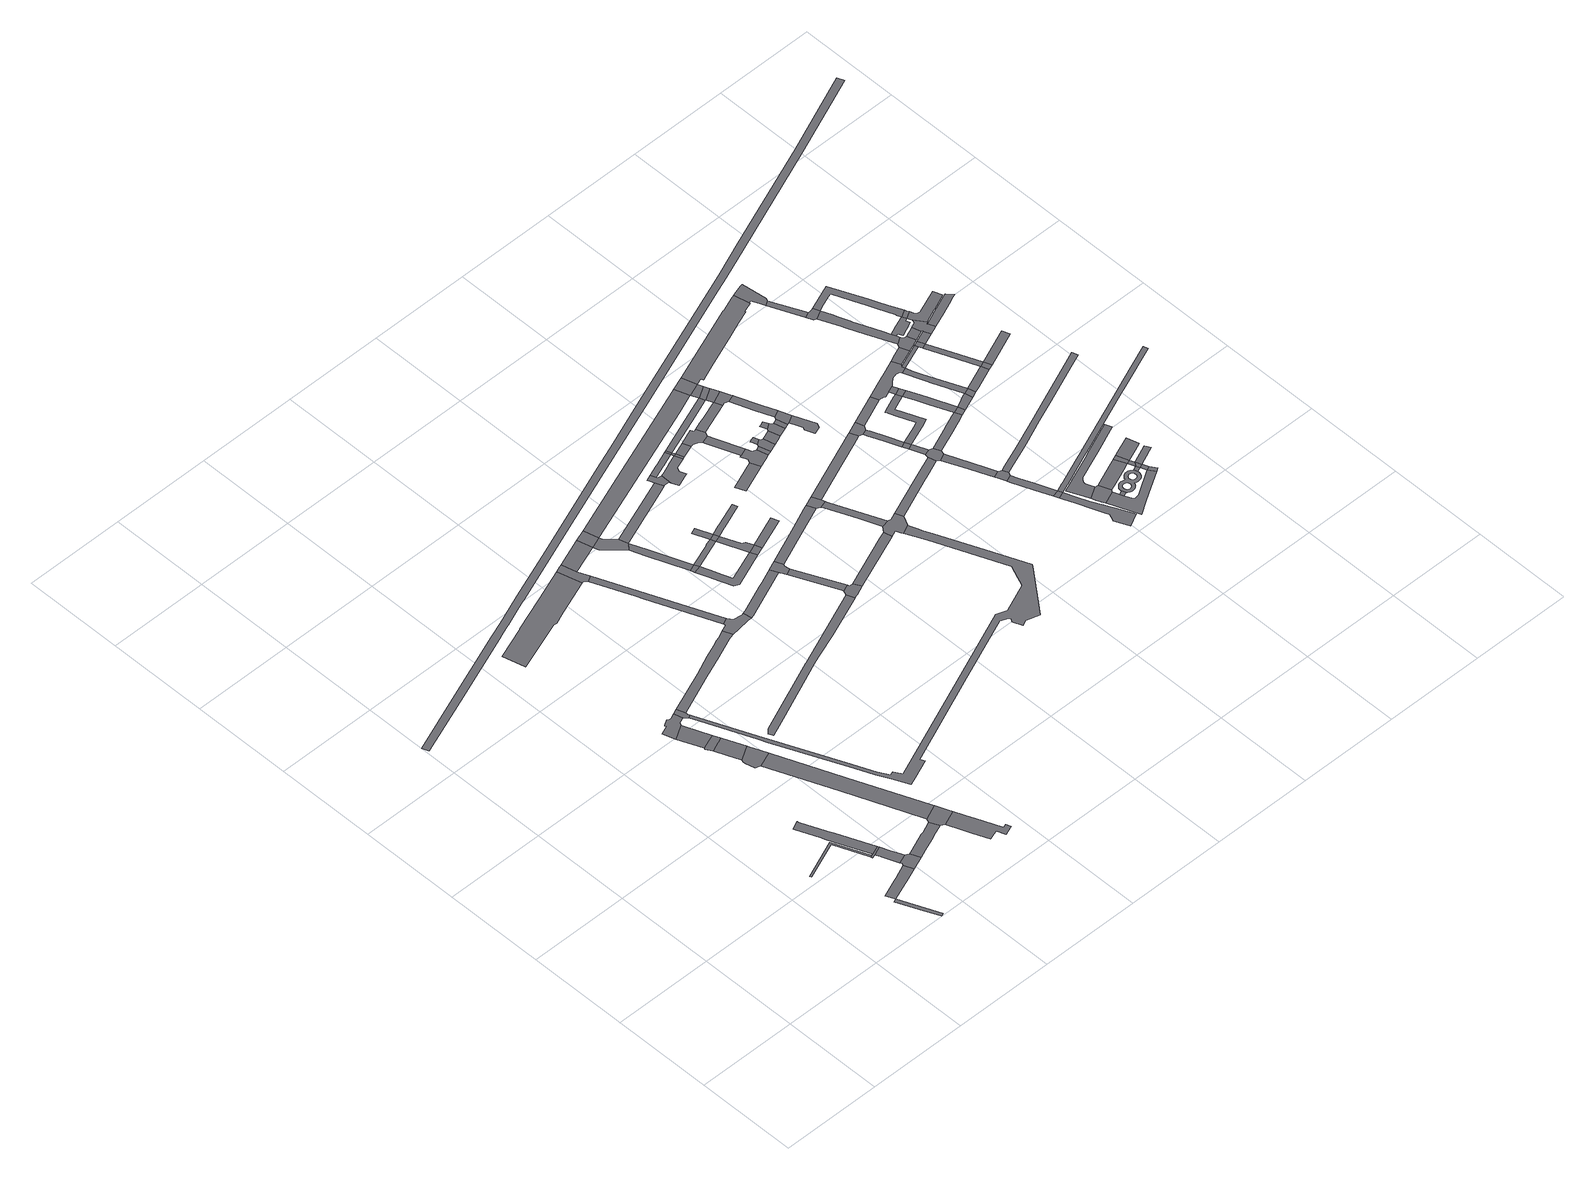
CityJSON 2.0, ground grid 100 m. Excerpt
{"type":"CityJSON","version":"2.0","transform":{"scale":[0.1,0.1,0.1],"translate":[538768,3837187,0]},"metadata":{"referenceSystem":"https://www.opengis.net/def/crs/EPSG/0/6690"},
"CityObjects":{
"road1":{"type":"Road","attributes":{"RoadStructureAttribute.sectionType":"1"},"geometry":[{"type":"MultiSurface","lod":"1","boundaries":[[[0,1,2,3,4,5]]]}]},
"road2":{"type":"Road","geometry":[{"type":"MultiSurface","lod":"1","boundaries":[[[6,7,8,9,10,11]]]}]},
"road3":{"type":"Road","attributes":{"RoadStructureAttribute.sectionType":"1"},"geometry":[{"type":"MultiSurface","lod":"1","boundaries":[[[12,13,14,15,4,16,17,18]]]}]},
"road4":{"type":"Road","attributes":{"RoadStructureAttribute.sectionType":"1"},"geometry":[{"type":"MultiSurface","lod":"1","boundaries":[[[19,20,21,22,23,24,25,26,27,28,29,30]]]}]},
"road5":{"type":"Road","geometry":[{"type":"MultiSurface","lod":"1","boundaries":[[[30,29,11,10,31,32,33]]]}]},
"road6":{"type":"Road","attributes":{"RoadStructureAttribute.sectionType":"1"},"geometry":[{"type":"MultiSurface","lod":"1","boundaries":[[[34,35,33,32,36,37,38,39]]]}]},
"road7":{"type":"Road","geometry":[{"type":"MultiSurface","lod":"1","boundaries":[[[39,38,40,12,18,41,42]]]}]},
"road8":{"type":"Road","attributes":{"RoadStructureAttribute.sectionType":"1"},"geometry":[{"type":"MultiSurface","lod":"1","boundaries":[[[43,44,45,46,42,41,47,48,49,50]]]}]},
"road9":{"type":"Road","attributes":{"RoadStructureAttribute.sectionType":"1"},"geometry":[{"type":"MultiSurface","lod":"1","boundaries":[[[51,52,53,54,55,56]]]}]},
"road10":{"type":"Road","geometry":[{"type":"MultiSurface","lod":"1","boundaries":[[[56,55,54,57,58,59,60,61]]]}]},
"road11":{"type":"Road","geometry":[{"type":"MultiSurface","lod":"1","boundaries":[[[62,63,64,65,66,67,68,69,70,71,72,53,52,73,74,75,76]]]}]},
"road12":{"type":"Road","attributes":{"RoadStructureAttribute.sectionType":"1"},"geometry":[{"type":"MultiSurface","lod":"1","boundaries":[[[61,60,59,58,77,78,79]]]}]},
"road13":{"type":"Road","geometry":[{"type":"MultiSurface","lod":"1","boundaries":[[[80,81,79,78,82,83,84,85,86]]]}]},
"road14":{"type":"Road","attributes":{"RoadStructureAttribute.sectionType":"1"},"geometry":[{"type":"MultiSurface","lod":"1","boundaries":[[[87,88,86,85,89,90,91,92]]]}]},
"road15":{"type":"Road","geometry":[{"type":"MultiSurface","lod":"1","boundaries":[[[93,62,76,94,95,96,97,98]]]}]},
"road16":{"type":"Road","geometry":[{"type":"MultiSurface","lod":"1","boundaries":[[[99,92,91,100,43,50,101,102]]]}]},
"road17":{"type":"Road","attributes":{"RoadStructureAttribute.sectionType":"1"},"geometry":[{"type":"MultiSurface","lod":"1","boundaries":[[[103,104,105,106,107,108,109,110,111,112,102,101]]]}]},
"road18":{"type":"Road","attributes":{"RoadStructureAttribute.sectionType":"1"},"geometry":[{"type":"MultiSurface","lod":"1","boundaries":[[[113,114,115,116,117,118,119,120,121,122,123]]]}]},
"road19":{"type":"Road","attributes":{"RoadStructureAttribute.sectionType":"1"},"geometry":[{"type":"MultiSurface","lod":"1","boundaries":[[[124,125,126,127,128,129,93,98,130,131,132,133,134]]]}]},
"road20":{"type":"Road","geometry":[{"type":"MultiSurface","lod":"1","boundaries":[[[135,136,113,123,137,138,139,140,141,142]]]}]},
"road21":{"type":"Road","attributes":{"RoadStructureAttribute.sectionType":"1"},"geometry":[{"type":"MultiSurface","lod":"1","boundaries":[[[143,144,145,146,147,148,149,150,151,152,153,154,155,156]]]}]},
"road22":{"type":"Road","attributes":{"RoadStructureAttribute.sectionType":"1"},"geometry":[{"type":"MultiSurface","lod":"1","boundaries":[[[157,158,141,140,159,160,161,162,163]]]}]},
"road23":{"type":"Road","geometry":[{"type":"MultiSurface","lod":"1","boundaries":[[[164,165,163,162,166,167,124,134,168,169,170,171]]]}]},
"road24":{"type":"Road","attributes":{"RoadStructureAttribute.sectionType":"1"},"geometry":[{"type":"MultiSurface","lod":"1","boundaries":[[[172,173,174,135,142,175]]]}]},
"road25":{"type":"Road","attributes":{"RoadStructureAttribute.sectionType":"1"},"geometry":[{"type":"MultiSurface","lod":"1","boundaries":[[[176,177,178,179,180,181,182,183,184,185,186,187,188,189,190,191,192,193,194,195,196,197,198,199,200,201,202,203,204,205,206,207,208,209,210,211,212,213,214,215,216,217,218,96,95]]]}]},
"road26":{"type":"Road","geometry":[{"type":"MultiSurface","lod":"1","boundaries":[[[219,174,173,172,175,220]]]}]},
"road27":{"type":"Road","geometry":[{"type":"MultiSurface","lod":"1","boundaries":[[[221,220,175,222,223,224,225]]]}]},
"road28":{"type":"Road","attributes":{"RoadStructureAttribute.sectionType":"1"},"geometry":[{"type":"MultiSurface","lod":"1","boundaries":[[[226,224,223,227,228,229]]]}]},
"road29":{"type":"Road","geometry":[{"type":"MultiSurface","lod":"1","boundaries":[[[229,228,230,231]]]}]},
"road30":{"type":"Road","attributes":{"RoadStructureAttribute.sectionType":"1"},"geometry":[{"type":"MultiSurface","lod":"1","boundaries":[[[232,233,234,235,236,171,170,237,238,239,240,241]]]}]},
"road31":{"type":"Road","attributes":{"RoadStructureAttribute.sectionType":"1"},"geometry":[{"type":"MultiSurface","lod":"1","boundaries":[[[242,243,244,231,230,245,246,247,248,249,250]]]}]},
"road32":{"type":"Road","geometry":[{"type":"MultiSurface","lod":"1","boundaries":[[[251,252,253,229,231,254]]]}]},
"road33":{"type":"Road","geometry":[{"type":"MultiSurface","lod":"1","boundaries":[[[255,232,241,256,257,258,259,260,261]]]}]},
"road34":{"type":"Road","attributes":{"RoadStructureAttribute.sectionType":"1"},"geometry":[{"type":"MultiSurface","lod":"1","boundaries":[[[262,225,224,263,264]]]}]},
"road35":{"type":"Road","geometry":[{"type":"MultiSurface","lod":"1","boundaries":[[[265,266,251,267]]]}]},
"road36":{"type":"Road","attributes":{"RoadStructureAttribute.sectionType":"1"},"geometry":[{"type":"MultiSurface","lod":"1","boundaries":[[[259,258,268,269,270]]]}]},
"road37":{"type":"Road","geometry":[{"type":"MultiSurface","lod":"1","boundaries":[[[267,251,254,271]]]}]},
"road38":{"type":"Road","geometry":[{"type":"MultiSurface","lod":"1","boundaries":[[[272,273,271,254,274,275,250,276]]]}]},
"road39":{"type":"Road","geometry":[{"type":"MultiSurface","lod":"1","boundaries":[[[277,278,270,269,143,156,279,280,281,282]]]}]},
"road40":{"type":"Road","geometry":[{"type":"MultiSurface","lod":"1","boundaries":[[[276,250,249,283]]]}]},
"road41":{"type":"Road","geometry":[{"type":"MultiSurface","lod":"1","boundaries":[[[284,285,286,287,288,289,267,271]]]}]},
"road42":{"type":"Road","attributes":{"RoadStructureAttribute.sectionType":"1"},"geometry":[{"type":"MultiSurface","lod":"1","boundaries":[[[290,291,276,283]]]}]},
"road43":{"type":"Road","geometry":[{"type":"MultiSurface","lod":"1","boundaries":[[[292,293,294,262,264,295,296,297,298,299,300]]]}]},
"road44":{"type":"Road","attributes":{"RoadStructureAttribute.sectionType":"1"},"geometry":[{"type":"MultiSurface","lod":"1","boundaries":[[[301,302,303,304,255,261,305,306,307,308]]]}]},
"road45":{"type":"Road","attributes":{"RoadStructureAttribute.sectionType":"1"},"geometry":[{"type":"MultiSurface","lod":"1","boundaries":[[[309,310,311,282,281,312]]]}]},
"road46":{"type":"Road","attributes":{"RoadStructureAttribute.sectionType":"1"},"geometry":[{"type":"MultiSurface","lod":"1","boundaries":[[[313,314,315,316,317,219,220,318,319,320,321,322]]]}]},
"road47":{"type":"Road","attributes":{"RoadStructureAttribute.sectionType":"1"},"geometry":[{"type":"MultiSurface","lod":"1","boundaries":[[[323,324,325,292,300,326,327,328]]]}]},
"road48":{"type":"Road","attributes":{"RoadStructureAttribute.sectionType":"1"},"geometry":[{"type":"MultiSurface","lod":"1","boundaries":[[[329,330,331,332,298,297,333,334,335,336,337,338]]]}]},
"road49":{"type":"Road","geometry":[{"type":"MultiSurface","lod":"1","boundaries":[[[339,323,328,340]]]}]},
"road50":{"type":"Road","geometry":[{"type":"MultiSurface","lod":"1","boundaries":[[[341,340,328,342,329,343]]]}]},
"road51":{"type":"Road","geometry":[{"type":"MultiSurface","lod":"1","boundaries":[[[343,329,338,344]]]}]},
"road52":{"type":"Road","attributes":{"RoadStructureAttribute.sectionType":"1"},"geometry":[{"type":"MultiSurface","lod":"1","boundaries":[[[345,346,347,348,349]]]}]},
"road53":{"type":"Road","attributes":{"RoadStructureAttribute.sectionType":"1"},"geometry":[{"type":"MultiSurface","lod":"1","boundaries":[[[350,343,344,351,352]]]}]},
"road54":{"type":"Road","geometry":[{"type":"MultiSurface","lod":"1","boundaries":[[[353,301,308,354,355,356]]]}]},
"road55":{"type":"Road","attributes":{"RoadStructureAttribute.sectionType":"1"},"geometry":[{"type":"MultiSurface","lod":"1","boundaries":[[[357,358,355,354,359,360,361,362,363]]]}]},
"road56":{"type":"Road","geometry":[{"type":"MultiSurface","lod":"1","boundaries":[[[364,365,363,362,309,312,366,367,368,202,201,369]]]}]},
"road57":{"type":"Road","attributes":{"RoadStructureAttribute.sectionType":"1"},"geometry":[{"type":"MultiSurface","lod":"1","boundaries":[[[370,371,372,373,374,375,376,377,378,379,380,381,382,383,384,385,386,387,388,389,390,391,392,393,394,395,396,397,398,399,400,401,402,403,404,405,406,407]]]}]},
"road58":{"type":"Road","geometry":[{"type":"MultiSurface","lod":"1","boundaries":[[[408,409,350,352,410,411,412,413,414,415,416]]]}]},
"road59":{"type":"Road","attributes":{"RoadStructureAttribute.sectionType":"1"},"geometry":[{"type":"MultiSurface","lod":"1","boundaries":[[[417,414,413,418,419,420]]]}]},
"road60":{"type":"Road","geometry":[{"type":"MultiSurface","lod":"1","boundaries":[[[421,420,419,422,423,345,349,424,425,426]]]}]},
"road61":{"type":"Road","attributes":{"RoadStructureAttribute.sectionType":"1"},"geometry":[{"type":"MultiSurface","lod":"1","boundaries":[[[427,428,339,340,429,430]]]}]},
"road62":{"type":"Road","attributes":{"RoadStructureAttribute.sectionType":"1"},"geometry":[{"type":"MultiSurface","lod":"1","boundaries":[[[431,432,426,425,433]]]}]},
"road63":{"type":"Road","geometry":[{"type":"MultiSurface","lod":"1","boundaries":[[[434,435,436,437,438,439]]]}]},
"road64":{"type":"Road","attributes":{"RoadStructureAttribute.sectionType":"1"},"geometry":[{"type":"MultiSurface","lod":"1","boundaries":[[[440,439,438,431,433,441,442]]]}]},
"road65":{"type":"Road","attributes":{"RoadStructureAttribute.sectionType":"1"},"geometry":[{"type":"MultiSurface","lod":"1","boundaries":[[[443,444,445,416,415,446,447]]]}]},
"road66":{"type":"Road","attributes":{"RoadStructureAttribute.sectionType":"1"},"geometry":[{"type":"MultiSurface","lod":"1","boundaries":[[[448,449,450,353,356,451,452,453,454]]]}]},
"road67":{"type":"Road","attributes":{"RoadStructureAttribute.sectionType":"1"},"geometry":[{"type":"MultiSurface","lod":"1","boundaries":[[[455,456,442,441,457,458]]]}]},
"road68":{"type":"Road","attributes":{"RoadStructureAttribute.sectionType":"1"},"geometry":[{"type":"MultiSurface","lod":"1","boundaries":[[[459,460,461,462,364,369,463,464,465,466,467]]]}]},
"road69":{"type":"Road","geometry":[{"type":"MultiSurface","lod":"1","boundaries":[[[468,469,470,471,472]]]}]},
"road70":{"type":"Road","attributes":{"RoadStructureAttribute.sectionType":"1"},"geometry":[{"type":"MultiSurface","lod":"1","boundaries":[[[473,472,471,455,458,474,475]]]}]},
"road71":{"type":"Road","geometry":[{"type":"MultiSurface","lod":"1","boundaries":[[[476,313,322,477]]]}]},
"road72":{"type":"Road","attributes":{"RoadStructureAttribute.sectionType":"1"},"geometry":[{"type":"MultiSurface","lod":"1","boundaries":[[[477,322,427,478]]]}]},
"road73":{"type":"Road","geometry":[{"type":"MultiSurface","lod":"1","boundaries":[[[479,478,427,430,480,481]]]}]},
"road74":{"type":"Road","attributes":{"RoadStructureAttribute.sectionType":"1"},"geometry":[{"type":"MultiSurface","lod":"1","boundaries":[[[482,475,474,483]]]}]},
"road75":{"type":"Road","attributes":{"RoadStructureAttribute.sectionType":"1"},"geometry":[{"type":"MultiSurface","lod":"1","boundaries":[[[481,480,443,484]]]}]},
"road76":{"type":"Road","geometry":[{"type":"MultiSurface","lod":"1","boundaries":[[[485,484,443,447,486,487,488,489,490]]]}]},
"road77":{"type":"Road","attributes":{"RoadStructureAttribute.sectionType":"1"},"geometry":[{"type":"MultiSurface","lod":"1","boundaries":[[[491,492,490,489,493,494,495]]]}]},
"road78":{"type":"Road","geometry":[{"type":"MultiSurface","lod":"1","boundaries":[[[496,495,494,482,483,497,498]]]}]},
"road79":{"type":"Road","attributes":{"RoadStructureAttribute.sectionType":"1"},"geometry":[{"type":"MultiSurface","lod":"1","boundaries":[[[499,500,501,502,503,504,505,498,497]]]}]},
"road80":{"type":"Road","geometry":[{"type":"MultiSurface","lod":"1","boundaries":[[[506,448,454,507,508,509,510]]]}]},
"road81":{"type":"Road","attributes":{"RoadStructureAttribute.sectionType":"1"},"geometry":[{"type":"MultiSurface","lod":"1","boundaries":[[[511,512,513,508,507,514,515,516,517,518]]]}]},
"road82":{"type":"Road","geometry":[{"type":"MultiSurface","lod":"1","boundaries":[[[518,517,519,520]]]}]},
"road83":{"type":"Road","attributes":{"RoadStructureAttribute.sectionType":"1"},"geometry":[{"type":"MultiSurface","lod":"1","boundaries":[[[521,520,519,522,523]]]}]},
"road84":{"type":"Road","geometry":[{"type":"MultiSurface","lod":"1","boundaries":[[[523,522,459,467,524,525,526,527]]]}]},
"road85":{"type":"Road","attributes":{"RoadStructureAttribute.sectionType":"1"},"geometry":[{"type":"MultiSurface","lod":"1","boundaries":[[[528,525,524,529,530,531,532]]]}]},
"road86":{"type":"Road","geometry":[{"type":"MultiSurface","lod":"1","boundaries":[[[533,534,532,531,535,536,537,538,539,540]]]}]},
"road87":{"type":"Road","attributes":{"RoadStructureAttribute.sectionType":"1"},"geometry":[{"type":"MultiSurface","lod":"1","boundaries":[[[541,542,538,537,543,544,545,546]]]}]},
"road88":{"type":"Road","geometry":[{"type":"MultiSurface","lod":"1","boundaries":[[[546,545,547,548]]]}]},
"road89":{"type":"Road","attributes":{"RoadStructureAttribute.sectionType":"1"},"geometry":[{"type":"MultiSurface","lod":"1","boundaries":[[[549,550,551,552,553,554,555,556,557,558,559,560,561,562,563,548,547]]]}]},
"road90":{"type":"Road","attributes":{"RoadStructureAttribute.sectionType":"1"},"geometry":[{"type":"MultiSurface","lod":"1","boundaries":[[[564,506,510,565,566]]]}]},
"road91":{"type":"Road","attributes":{"RoadStructureAttribute.sectionType":"1"},"geometry":[{"type":"MultiSurface","lod":"1","boundaries":[[[567,568,569,570,571,572,573,574,575,518,520,576,577,578,579,580]]]}]},
"road92":{"type":"Road","attributes":{"RoadStructureAttribute.sectionType":"1"},"geometry":[{"type":"MultiSurface","lod":"1","boundaries":[[[581,582,583,584,476,477,585,586,587,588,589,590,591,592,593,594]]]}]},
"road93":{"type":"Road","geometry":[{"type":"MultiSurface","lod":"1","boundaries":[[[595,596,597,598,599,600,601,602,603,604]]]}]},
"road94":{"type":"Road","attributes":{"RoadStructureAttribute.sectionType":"1"},"geometry":[{"type":"MultiSurface","lod":"1","boundaries":[[[605,606,607,608,609,527,526,610,611,612]]]}]},
"road95":{"type":"Road","geometry":[{"type":"MultiSurface","lod":"1","boundaries":[[[613,614,615,616,617]]]}]},
"road96":{"type":"Road","attributes":{"RoadStructureAttribute.sectionType":"1"},"geometry":[{"type":"MultiSurface","lod":"1","boundaries":[[[601,600,618,619,620,621,622,623,624,625,626,627,628,629,630,631,632,633,615,614]]]}]},
"road97":{"type":"Road","attributes":{"RoadStructureAttribute.sectionType":"1"},"geometry":[{"type":"MultiSurface","lod":"1","boundaries":[[[634,635,636,637,567,638]]]}]},
"road98":{"type":"Road","geometry":[{"type":"MultiSurface","lod":"1","boundaries":[[[638,567,580,639]]]}]},
"road99":{"type":"Road","attributes":{"RoadStructureAttribute.sectionType":"1"},"geometry":[{"type":"MultiSurface","lod":"1","boundaries":[[[640,641,639,580,642,643,605,644]]]}]},
"road100":{"type":"Road","attributes":{"RoadStructureAttribute.sectionType":"1"},"geometry":[{"type":"MultiSurface","lod":"1","boundaries":[[[645,646,647,648,604,603,649,650,651,652,653,654]]]}]},
"road101":{"type":"Road","geometry":[{"type":"MultiSurface","lod":"1","boundaries":[[[655,656,657,658,659,660,661,662,663,664,665,666,667,668,669,670,671,672,673,674,675,676,677,678,679,680,681,682,683,684,685,686,687,688,689,690,691,692,613,617,693,694,695,696,697,698,699,700,701,702,703,704,705,706,707,708,709,710,711,712,713,714,715,716,717,718,719,720,721,722,723,724],[725,726,727,728,729,730,731,732,733,734,735,736,737,738,739,740,741,742,743,744,745,746,747,748,749,750,751,752,753,754,755,756,757,758],[759,760,761,762,763,764,765,766,767,768,769,770,771,772,773,774,775,776,777,778,779,780,781,782,783,784,785,786,787,788,789,790,791]]]}]},
"road102":{"type":"Road","geometry":[{"type":"MultiSurface","lod":"1","boundaries":[[[644,605,612,792]]]}]},
"road103":{"type":"Road","geometry":[{"type":"MultiSurface","lod":"1","boundaries":[[[793,794,795,564,566,796,797,798,799,636,635,800,801,802,803,804,805,806,807,808,809,810,811,812,813]]]}]},
"road104":{"type":"Road","attributes":{"RoadStructureAttribute.sectionType":"1"},"geometry":[{"type":"MultiSurface","lod":"1","boundaries":[[[814,815,816,817,818,819,820,821,822,598,597,823,824,825,826,827,828,829,830,831,832,833,834]]]}]},
"road105":{"type":"Road","attributes":{"RoadStructureAttribute.sectionType":"1"},"geometry":[{"type":"MultiSurface","lod":"1","boundaries":[[[835,836,837,644,792,838]]]}]},
"road106":{"type":"Road","geometry":[{"type":"MultiSurface","lod":"1","boundaries":[[[839,656,655,840]]]}]},
"road107":{"type":"Road","geometry":[{"type":"MultiSurface","lod":"1","boundaries":[[[841,645,654,842]]]}]},
"road108":{"type":"Road","geometry":[{"type":"MultiSurface","lod":"1","boundaries":[[[842,654,843,839,844]]]}]},
"road109":{"type":"Road","geometry":[{"type":"MultiSurface","lod":"1","boundaries":[[[844,839,840,845]]]}]},
"road110":{"type":"Road","geometry":[{"type":"MultiSurface","lod":"1","boundaries":[[[846,847,845,840,848,624,849]]]}]},
"road111":{"type":"Road","geometry":[{"type":"MultiSurface","lod":"1","boundaries":[[[849,624,623,850]]]}]},
"road112":{"type":"Road","attributes":{"RoadStructureAttribute.sectionType":"1"},"geometry":[{"type":"MultiSurface","lod":"1","boundaries":[[[851,852,853,811,810,854,855,856,835,857]]]}]},
"road113":{"type":"Road","geometry":[{"type":"MultiSurface","lod":"1","boundaries":[[[857,835,838,858]]]}]},
"road114":{"type":"Road","geometry":[{"type":"MultiSurface","lod":"1","boundaries":[[[859,860,861,862,581,594,863,864,865,866,867]]]}]},
"road115":{"type":"Road","attributes":{"RoadStructureAttribute.sectionType":"1"},"geometry":[{"type":"MultiSurface","lod":"1","boundaries":[[[868,869,841,842,870,871,872]]]}]},
"road116":{"type":"Road","geometry":[{"type":"MultiSurface","lod":"1","boundaries":[[[873,874,875,844,845,876,877,878]]]}]},
"road117":{"type":"Road","attributes":{"RoadStructureAttribute.sectionType":"1"},"geometry":[{"type":"MultiSurface","lod":"1","boundaries":[[[879,880,881,882,883,884,885,540,539,886,887,888,889,890,891,892]]]}]},
"road118":{"type":"Road","geometry":[{"type":"MultiSurface","lod":"1","boundaries":[[[893,894,793,813,895,896,897]]]}]},
"road119":{"type":"Road","attributes":{"RoadStructureAttribute.sectionType":"1"},"geometry":[{"type":"MultiSurface","lod":"1","boundaries":[[[866,865,898,899]]]}]},
"road120":{"type":"Road","geometry":[{"type":"MultiSurface","lod":"1","boundaries":[[[900,812,811,901]]]}]},
"road121":{"type":"Road","geometry":[{"type":"MultiSurface","lod":"1","boundaries":[[[902,903,904,899,898,905,906,907]]]}]},
"road122":{"type":"Road","attributes":{"RoadStructureAttribute.sectionType":"1"},"geometry":[{"type":"MultiSurface","lod":"1","boundaries":[[[908,909,857,858,910,911]]]}]},
"road123":{"type":"Road","attributes":{"RoadStructureAttribute.sectionType":"1"},"geometry":[{"type":"MultiSurface","lod":"1","boundaries":[[[912,913,914,915,916,917,907,906,918,919,920,921,922,923,924,925,926]]]}]},
"road124":{"type":"Road","geometry":[{"type":"MultiSurface","lod":"1","boundaries":[[[923,922,893,897,927,928,929,930,931,932,924]]]}]},
"road125":{"type":"Road","attributes":{"RoadStructureAttribute.sectionType":"1"},"geometry":[{"type":"MultiSurface","lod":"1","boundaries":[[[933,934,935,936,937,938,939,940,941,546,548,942,943,944,945,946,947,948,949,950]]]}]},
"road126":{"type":"Road","geometry":[{"type":"MultiSurface","lod":"1","boundaries":[[[951,900,901,952,953]]]}]},
"road127":{"type":"Road","attributes":{"RoadStructureAttribute.sectionType":"1"},"geometry":[{"type":"MultiSurface","lod":"1","boundaries":[[[954,953,952,955,956,908,957]]]}]},
"road128":{"type":"Road","geometry":[{"type":"MultiSurface","lod":"1","boundaries":[[[957,908,911,958]]]}]},
"road129":{"type":"Road","attributes":{"RoadStructureAttribute.sectionType":"1"},"geometry":[{"type":"MultiSurface","lod":"1","boundaries":[[[959,960,961,962,930,929,963]]]}]},
"road130":{"type":"Road","attributes":{"RoadStructureAttribute.sectionType":"1"},"geometry":[{"type":"MultiSurface","lod":"1","boundaries":[[[964,951,953,965]]]}]},
"road131":{"type":"Road","attributes":{"RoadStructureAttribute.sectionType":"1"},"geometry":[{"type":"MultiSurface","lod":"1","boundaries":[[[966,967,926,925,968,969,970,971,972,973]]]}]},
"road132":{"type":"Road","attributes":{"RoadStructureAttribute.sectionType":"1"},"geometry":[{"type":"MultiSurface","lod":"1","boundaries":[[[974,975,976,977,978,979,980,902,907,981,982,983,984,985,986,987,988,989,990,991,966,992]]]}]},
"road133":{"type":"Road","geometry":[{"type":"MultiSurface","lod":"1","boundaries":[[[993,994,995,959,963,996,997,998,964,965,999,1000,1001,1002,1003]]]}]},
"road134":{"type":"Road","geometry":[{"type":"MultiSurface","lod":"1","boundaries":[[[1004,992,966,973,1005]]]}]},
"road135":{"type":"Road","attributes":{"RoadStructureAttribute.sectionType":"1"},"geometry":[{"type":"MultiSurface","lod":"1","boundaries":[[[1006,1007,957,958,1008]]]}]},
"road136":{"type":"Road","attributes":{"RoadStructureAttribute.sectionType":"1"},"geometry":[{"type":"MultiSurface","lod":"1","boundaries":[[[1009,1010,1011,1012,1013,1014,1005,973,993,1003,1015,1016,1017,1018]]]}]},
"road137":{"type":"Road","attributes":{"RoadStructureAttribute.sectionType":"1"},"geometry":[{"type":"MultiSurface","lod":"1","boundaries":[[[1019,1020,1021,1022,1001,1000,1023,1024,1025,1026]]]}]}
},
"vertices":[
[1683,188,0],[1763,3,0],[1795,17,0],[1731,165,0],[1626,409,0],[1594,396,0],
[1685,1254,0],[1295,1095,0],[1303,1076,0],[1674,1228,0],[1810,897,0],[1829,904,0],
[1938,639,0],[1795,580,0],[1761,567,0],[1590,496,0],[1796,479,0],[1831,491,0],[1974,549,0],
[1783,1307,0],[1769,1340,0],[1757,1369,0],[1661,1598,0],[1657,1611,0],[1574,1579,0],[1578,1567,0],[1671,1336,0],[1682,1306,0],[1714,1228,0],[1846,911,0],[1933,947,0],
[1818,878,0],[1853,892,0],[1941,929,0],
[2016,746,0],[1976,844,0],[1874,843,0],[1877,836,0],[1938,681,0],[2027,717,0],
[1946,664,0],[2105,601,0],[2068,695,0],
[2431,843,0],[2319,796,0],[2290,787,0],[2084,702,0],[2187,634,0],[2329,691,0],[2356,704,0],[2474,751,0],
[1741,3047,0],[1734,3071,0],[1593,2986,0],[1690,2751,0],[1766,2782,0],[1838,2811,0],
[1685,2736,0],[1720,2678,0],[1812,2716,0],[1814,2717,0],[1867,2739,0],
[1776,3207,0],[1728,3187,0],[1713,3186,0],[1698,3190,0],[1688,3200,0],[1631,3166,0],[1632,3164,0],[1638,3147,0],[1553,3112,0],[1583,3008,0],[1587,2999,0],[1741,3098,0],[1749,3101,0],[1761,3107,0],[1799,3123,0],
[1773,2547,0],[1818,2440,0],[1956,2523,0],
[1976,2473,0],[1965,2500,0],[1810,2406,0],[1808,2389,0],[1834,2297,0],[1882,2277,0],[2031,2338,0],
[2586,980,0],[2294,1693,0],[2153,1613,0],[2322,1196,0],[2448,886,0],[2599,948,0],
[1831,3229,0],[1819,3106,0],[1836,3086,0],[1868,3106,0],[1861,3123,0],[1855,3146,0],
[2638,850,0],[2433,848,0],[2515,732,0],[2662,792,0],
[2576,574,0],[2605,501,0],[2666,348,0],[2764,381,0],[2799,297,0],[2891,332,0],[2873,380,0],[2838,368,0],[2734,620,0],[2727,635,0],
[2216,5047,0],[1885,4922,0],[1542,4794,0],[1543,4791,0],[1215,4671,0],[1271,4449,0],[1666,4592,0],[1773,4631,0],[1805,4628,0],[1930,4675,0],[2278,4809,0],
[2729,3602,0],[2652,3570,0],[2619,3557,0],[2557,3531,0],[2437,3481,0],[2241,3398,0],[2269,3316,0],[2496,3410,0],[2672,3483,0],[2722,3501,0],[2767,3511,0],
[2294,5077,0],[2273,5069,0],[2297,4810,0],[2306,4804,0],[2316,4796,0],[2323,4784,0],[2378,4818,0],[2332,4927,0],
[3750,3178,0],[2971,2856,0],[2967,2854,0],[2341,2589,0],[2223,2539,0],[2181,2496,0],[2183,2492,0],[2201,2451,0],[2270,2480,0],[2388,2531,0],[3013,2799,0],[3105,2839,0],[3350,2925,0],[3781,3102,0],
[2773,3869,0],[2545,4417,0],[2494,4379,0],[2518,4321,0],[2697,3882,0],[2789,3657,0],[2850,3682,0],
[2975,3618,0],[2889,3630,0],[2795,3641,0],[2791,3628,0],[2839,3522,0],[2967,3538,0],[3009,3541,0],[2991,3623,0],
[2583,5184,0],[2584,5185,0],[2584,5184,0],[2621,5035,0],
[1851,3056,0],[2079,2506,0],[2108,2436,0],[2401,1753,0],[2492,1539,0],[2558,1416,0],[2630,1253,0],[2707,1284,0],[2898,1365,0],[2880,1411,0],[2906,1422,0],[3760,1782,0],[4460,2076,0],[4532,2045,0],[4541,2024,0],[4523,1993,0],[4560,1904,0],[4617,1928,0],[4747,1893,0],[5087,2329,0],[5102,2348,0],[4933,2749,0],[4751,3180,0],[4721,3255,0],[4705,3296,0],[4669,3388,0],[4583,3349,0],[4591,3332,0],[4672,3156,0],[4963,2454,0],[4912,2329,0],[4874,2236,0],[4588,2114,0],[4486,2153,0],[3727,1833,0],[2664,1386,0],[2620,1465,0],[2581,1450,0],[2524,1555,0],[2432,1771,0],[2121,2498,0],[2120,2501,0],[1878,3081,0],
[2695,5226,0],[2733,5077,0],
[2748,5039,0],[2643,4978,0],[2818,4808,0],[2868,4864,0],[2843,4950,0],
[2931,4704,0],[2873,4661,0],[3017,4282,0],[3087,4308,0],
[3032,4241,0],[3106,4259,0],
[3495,3829,0],[3474,3820,0],[3350,3768,0],[3299,3746,0],[3023,3634,0],[3032,3546,0],[3061,3561,0],[3335,3672,0],[3502,3741,0],[3528,3752,0],
[3213,3968,0],[3159,4116,0],[3155,4125,0],[3085,4098,0],[3088,4089,0],[3156,3906,0],[3203,3883,0],[3543,4016,0],[3515,4086,0],
[3384,4421,0],[3319,4397,0],[3310,4393,0],[3403,4372,0],
[3590,3870,0],[3537,3742,0],[3541,3735,0],[3560,3691,0],[3625,3720,0],[3617,3775,0],[3623,3792,0],
[3504,5203,0],[3451,5090,0],[3535,5123,0],
[3383,4601,0],[3323,4578,0],[3445,4445,0],
[3762,3248,0],[3772,3226,0],[3836,3255,0],
[3464,4395,0],
[3571,4190,0],[3539,4204,0],[3410,4354,0],[3414,4345,0],[3601,4120,0],
[3863,3232,0],[3845,3235,0],[3803,3110,0],[3818,3117,0],[3918,3158,0],[3879,3230,0],
[3629,4049,0],
[3559,4432,0],[3569,4435,0],[3812,4528,0],[3793,4577,0],[3549,4485,0],[3540,4481,0],
[3943,4172,0],[3916,4242,0],
[3538,5291,0],[3480,5269,0],[3487,5249,0],[3550,5129,0],[3595,5127,0],[3600,5113,0],[3602,5219,0],[3562,5224,0],[3557,5240,0],
[4226,4141,0],[4191,4127,0],[4179,4122,0],[3978,4036,0],[3998,3948,0],[4162,4017,0],[4206,4035,0],[4261,4056,0],
[4472,3473,0],[4419,3451,0],[4402,3444,0],[4491,3391,0],
[4360,5856,0],[4334,5846,0],[3892,5677,0],[3250,5435,0],[2778,5257,0],[3301,5291,0],[3948,5533,0],[4216,5635,0],[4389,5702,0],[4415,5712,0],
[3806,5393,0],[3675,5343,0],[3649,5333,0],[3688,5289,0],[3694,5291,0],[3826,5341,0],
[3838,5310,0],[3736,5271,0],[3704,5258,0],[3647,5236,0],[3629,5039,0],[3743,5082,0],[3766,5090,0],[3742,5154,0],[3758,5193,0],[3867,5234,0],
[3826,5401,0],[3846,5349,0],
[3854,5330,0],[3833,5322,0],[3859,5318,0],
[3887,5242,0],
[4230,4815,0],[3947,4702,0],[3986,4609,0],[4211,4697,0],[4268,4719,0],
[3984,5367,0],[3906,5249,0],[4014,5290,0],
[4324,4182,0],[4299,4041,0],[4372,4062,0],[4358,4099,0],
[4476,3811,0],[4379,4043,0],[4311,4015,0],[4410,3784,0],[4445,3703,0],[4516,3526,0],[4588,3543,0],
[4689,3561,0],[4624,3534,0],[4513,3400,0],[4552,3416,0],[4575,3366,0],[4720,3488,0],
[7813,7451,0],[6994,7109,0],[5905,6675,0],[5537,6526,0],[5379,6465,0],[4016,5939,0],[3527,5750,0],[3343,5679,0],[2718,5438,0],[2249,5256,0],[1784,5078,0],[1466,4953,0],[1315,4895,0],[578,4609,0],[4,4387,0],[30,4322,0],[606,4545,0],[1341,4830,0],[1381,4845,0],[1473,4882,0],[1500,4892,0],[1673,4959,0],[1764,4995,0],[1809,5013,0],[2274,5191,0],[2368,5227,0],[2461,5264,0],[2554,5300,0],[2648,5336,0],[2743,5373,0],[3392,5623,0],[3551,5685,0],[4044,5875,0],[5418,6406,0],[5562,6461,0],[5905,6600,0],[7021,7044,0],[7840,7386,0],
[4150,5392,0],[4137,5426,0],[4038,5293,0],[4067,5288,0],[4091,5275,0],[4112,5254,0],[4189,5281,0],[4207,5322,0],[4177,5402,0],
[4216,5209,0],[4125,5221,0],[4239,4927,0],[4314,4956,0],
[4337,4894,0],[4223,4921,0],[4248,4854,0],[4351,4751,0],[4404,4772,0],[4375,4880,0],
[4447,5638,0],[4189,5540,0],[4212,5487,0],[4462,5581,0],
[4414,4899,0],[4385,4885,0],[4444,4787,0],
[4452,5003,0],[4411,4987,0],[4400,4983,0],[4406,4966,0],[4420,4923,0],[4472,4955,0],
[4478,4942,0],[4530,4820,0],[4500,4933,0],
[4496,5520,0],[4324,5456,0],[4250,5429,0],[4308,5359,0],[4525,5441,0],
[5059,4484,0],[5039,4476,0],[4732,4349,0],[4759,4265,0],[5028,4376,0],[5040,4381,0],[5092,4404,0],
[4597,4970,0],[4536,4946,0],[4572,4836,0],[4627,4858,0],
[5333,3826,0],[5146,3749,0],[5098,3730,0],[5085,3724,0],[5045,3624,0],[5142,3662,0],[5160,3669,0],[5220,3693,0],[5354,3747,0],
[4634,5076,0],[4592,5059,0],[4581,5055,0],[4602,4991,0],[4656,5028,0],
[4664,5011,0],[4716,4892,0],[4687,5000,0],
[4500,5909,0],[4539,5760,0],
[4561,5709,0],
[4578,5670,0],[4472,5585,0],[4584,5654,0],
[4732,5017,0],[4759,4909,0],
[4619,5572,0],
[4657,5483,0],[4544,5447,0],[4556,5452,0],[4571,5446,0],[4593,5437,0],[4664,5464,0],
[4759,5216,0],[4673,5442,0],[4681,5206,0],[4743,5043,0],[4811,5081,0],
[4815,5071,0],[4781,4917,0],[4858,4962,0],
[4799,4873,0],[4829,4796,0],[4816,4765,0],[4852,4674,0],[4926,4702,0],[4943,4743,0],[4945,4746,0],
[5176,4533,0],[5130,4392,0],[5182,4411,0],[5184,4422,0],[5202,4453,0],
[5248,4248,0],[5195,4379,0],[5187,4399,0],[5136,4378,0],[5143,4357,0],[5201,4215,0],[5262,4066,0],[5313,4086,0],
[5286,4006,0],[5337,4029,0],
[5344,4011,0],[5343,3868,0],[5395,3884,0],
[5382,3734,0],[5453,3764,0],[5462,3801,0],[5438,3870,0],
[5597,3409,0],[5482,3496,0],[5553,3326,0],[5570,3282,0],[5637,3308,0],
[5657,3295,0],[5646,3301,0],[5576,3267,0],[5581,3254,0],[5613,3175,0],[5679,3202,0],[5693,3235,0],[5670,3291,0],
[5757,3005,0],[5708,3129,0],[5624,3147,0],[5709,2935,0],[5771,2786,0],[5838,2801,0],
[5791,2735,0],[5854,2759,0],
[5806,2699,0],[5850,2586,0],[5904,2450,0],[5948,2335,0],[5950,2331,0],[5960,2310,0],[5948,2278,0],[5931,2233,0],[5949,2190,0],[5995,2091,0],[6122,2157,0],[6039,2331,0],[5946,2528,0],[5945,2530,0],[5898,2648,0],
[5470,4654,0],[5245,4471,0],[5502,4578,0],
[5643,4530,0],[5611,4517,0],[5453,4450,0],[5438,4444,0],[5442,4434,0],[5456,4400,0],[5474,4353,0],[5543,4179,0],[5505,4163,0],[5540,4110,0],[5624,4144,0],[5539,4358,0],[5519,4410,0],[5667,4473,0],
[5465,6275,0],[5424,6261,0],[5282,6206,0],[5281,6208,0],[4605,5785,0],[4616,5760,0],[4655,5776,0],[4771,5824,0],[5129,5964,0],[5270,6021,0],[5409,6071,0],[5408,6082,0],[5502,6113,0],[5501,6126,0],
[6111,2610,0],[6100,2609,0],[6093,2614,0],[5976,2542,0],[5993,2501,0],[6026,2422,0],[6151,2475,0],[6159,2486,0],[6166,2494,0],[6123,2613,0],
[5846,4040,0],[5800,4021,0],[5720,3990,0],[5701,3983,0],[5641,3957,0],[5683,3893,0],[5829,3954,0],[5874,3973,0],
[6217,2427,0],[6178,2410,0],[6193,2375,0],[6200,2378,0],[6233,2392,0],
[6064,2331,0],[6074,2307,0],[6151,2123,0],[6274,2199,0],[6358,2250,0],[6579,2385,0],[6538,2451,0],[6303,2307,0],[6286,2297,0],[6278,2295,0],[6265,2292,0],[6251,2291,0],[6239,2293,0],[6228,2301,0],[6218,2314,0],[6211,2331,0],
[5700,4584,0],[5687,4615,0],[5620,4587,0],[5640,4538,0],[5710,4558,0],
[5734,4501,0],
[5812,4311,0],[5785,4378,0],[5709,4372,0],[5761,4246,0],[5913,4067,0],
[6421,2736,0],[6395,2725,0],[6370,2714,0],[6199,2644,0],[6176,2498,0],[6215,2514,0],[6297,2548,0],[6329,2561,0],[6397,2590,0],[6469,2619,0],
[6469,2494,0],[6457,2530,0],[6454,2529,0],[6450,2533,0],[6442,2540,0],[6433,2546,0],[6423,2551,0],[6413,2554,0],[6403,2555,0],[6398,2555,0],[6392,2555,0],[6381,2554,0],[6371,2550,0],[6361,2546,0],[6352,2539,0],[6345,2532,0],[6338,2524,0],[6335,2518,0],[6333,2514,0],[6329,2504,0],[6327,2496,0],[6322,2500,0],[6312,2504,0],[6303,2507,0],[6292,2509,0],[6281,2508,0],[6271,2507,0],[6261,2504,0],[6251,2499,0],[6243,2493,0],[6239,2489,0],[6235,2485,0],[6228,2477,0],[6225,2471,0],[6223,2468,0],[6219,2458,0],[6217,2448,0],[6216,2437,0],[6244,2382,0],[6253,2376,0],[6262,2371,0],[6272,2368,0],[6283,2367,0],[6293,2367,0],[6304,2369,0],[6310,2371,0],[6314,2372,0],[6323,2377,0],[6332,2383,0],[6340,2390,0],[6346,2398,0],[6352,2408,0],[6355,2418,0],[6357,2425,0],[6363,2421,0],[6372,2417,0],[6383,2413,0],[6393,2412,0],[6404,2412,0],[6415,2414,0],[6425,2417,0],[6431,2420,0],[6437,2424,0],[6443,2428,0],[6451,2435,0],[6458,2444,0],[6463,2453,0],[6467,2463,0],[6469,2474,0],[6470,2484,0],[6319,2452,0],[6320,2451,0],[6322,2445,0],[6323,2437,0],[6322,2430,0],[6319,2422,0],[6316,2416,0],[6310,2410,0],[6304,2406,0],[6297,2403,0],[6290,2402,0],[6285,2402,0],[6282,2402,0],[6275,2404,0],[6268,2408,0],[6262,2413,0],[6258,2419,0],[6254,2425,0],[6253,2433,0],[6253,2440,0],[6254,2448,0],[6257,2454,0],[6257,2455,0],[6262,2461,0],[6264,2462,0],[6268,2466,0],[6274,2469,0],[6282,2471,0],[6289,2472,0],[6297,2471,0],[6299,2470,0],[6304,2468,0],[6310,2464,0],[6315,2458,0],[6364,2480,0],[6364,2487,0],[6365,2495,0],[6368,2500,0],[6368,2502,0],[6373,2508,0],[6379,2513,0],[6385,2516,0],[6393,2519,0],[6398,2519,0],[6400,2519,0],[6408,2518,0],[6415,2515,0],[6421,2511,0],[6426,2506,0],[6430,2499,0],[6433,2492,0],[6434,2484,0],[6433,2477,0],[6431,2470,0],[6427,2463,0],[6422,2457,0],[6415,2453,0],[6408,2450,0],[6401,2449,0],[6393,2449,0],[6386,2451,0],[6379,2455,0],[6377,2456,0],[6373,2460,0],[6369,2466,0],[6367,2470,0],[6366,2472,0],
[5931,3996,0],
[5879,4824,0],[5769,4778,0],[5635,4723,0],[5523,4578,0],[5537,4576,0],[5545,4574,0],[5565,4565,0],[5701,4631,0],[5717,4646,0],[5742,4668,0],[5761,4679,0],[5783,4686,0],[5803,4690,0],[5821,4689,0],[5832,4686,0],[5834,4685,0],[5845,4677,0],[5850,4665,0],[5907,4688,0],[5898,4716,0],[5914,4740,0],
[6645,3069,0],[6370,2955,0],[6313,2931,0],[6259,2908,0],[6029,2812,0],[5963,2785,0],[5887,2753,0],[5941,2625,0],[5953,2597,0],[6069,2671,0],[6065,2680,0],[6058,2706,0],[6060,2719,0],[6065,2733,0],[6072,2746,0],[6084,2758,0],[6085,2760,0],[6324,2860,0],[6352,2871,0],[6381,2884,0],[6672,3005,0],
[6061,4138,0],[6036,4126,0],[5930,4075,0],[6079,4058,0],
[6499,2548,0],[6513,2512,0],
[6467,2755,0],[6507,2635,0],
[6494,2559,0],[6526,2589,0],
[6549,2532,0],
[6563,2498,0],[6553,2522,0],[6528,2477,0],[6574,2473,0],
[6614,2407,0],
[6001,4442,0],[5961,4538,0],[5925,4627,0],[5923,4474,0],[5927,4465,0],[5946,4418,0],[6117,4160,0],
[6139,4082,0],
[5607,6318,0],[5586,6313,0],[5555,6305,0],[5502,6289,0],[5523,6132,0],[5562,6044,0],[5578,6006,0],[5625,6036,0],[5637,6062,0],
[6666,2837,0],[6504,2770,0],[6589,2669,0],[6687,2710,0],[6701,2716,0],
[6709,2666,0],[6620,2629,0],[6540,2595,0],[6637,2569,0],[6697,2595,0],[6741,2613,0],
[7022,3848,0],[6904,3799,0],[6463,3615,0],[6276,3537,0],[5993,3419,0],[5937,3396,0],[5724,3312,0],[5781,3270,0],[5938,3333,0],[6026,3369,0],[6286,3478,0],[6513,3572,0],[6926,3745,0],[7044,3793,0],
[6039,4890,0],[5923,4842,0],[5924,4742,0],[5931,4745,0],[6074,4801,0],
[5721,5679,0],[5775,5703,0],
[6145,4814,0],[6157,4786,0],
[5835,5712,0],[5808,5701,0],[5787,5701,0],[5750,5612,0],[5775,5601,0],[5860,5649,0],
[6373,4263,0],[6177,4185,0],[6189,4103,0],[6398,4189,0],
[6065,5116,0],[6002,5275,0],[5964,5372,0],[5956,5391,0],[5916,5492,0],[5898,5552,0],[5861,5395,0],[5875,5360,0],[5946,5190,0],[6021,5008,0],[6054,4928,0],[6122,4969,0],[6122,4968,0],[6109,5001,0],[6093,5044,0],
[6093,4809,0],[6131,4825,0],[6198,4852,0],[6169,4937,0],[6144,4942,0],[6129,4952,0],
[7493,3483,0],[7100,3320,0],[6896,3236,0],[6360,3015,0],[6279,2982,0],[6203,2950,0],[5982,2859,0],[5943,2843,0],[5918,2833,0],[5943,2794,0],[5951,2797,0],[6017,2824,0],[6245,2919,0],[6304,2943,0],[6368,2969,0],[6935,3203,0],[7093,3268,0],[7511,3441,0],
[6194,4834,0],[6172,4748,0],[6218,4767,0],
[6309,4553,0],[6176,4739,0],[6259,4538,0],[6422,4283,0],
[6452,4211,0],
[6269,4980,0],[6235,4965,0],[6218,4958,0],[6207,4953,0],[6295,4893,0],
[6307,4881,0],[6334,4814,0],
[6295,5126,0],[6185,5081,0],[6136,5012,0],[6157,4964,0],[6216,4992,0],[6303,5033,0],[6288,5071,0],[6310,5083,0],
[6354,5196,0],[6345,5214,0],[6303,5311,0],[6274,5379,0],[6238,5464,0],[6089,5814,0],[5860,5722,0],[5895,5664,0],[5896,5665,0],[6019,5715,0],[6058,5726,0],[6165,5462,0],[6176,5434,0],[6196,5382,0],[6212,5342,0],[6248,5249,0],[6274,5183,0],[6277,5164,0],[6365,5167,0],
[6333,5039,0],[6331,5016,0],[6319,5001,0],[6317,4893,0],[6321,4893,0],[6319,4891,0],[6384,4835,0],[6420,4850,0],[6393,4918,0],[6386,4921,0],[6407,4939,0],
[6372,5149,0],[6382,5125,0],
[6777,4430,0],[6445,4293,0],[6807,4358,0],
[6682,5152,0],[6473,5068,0],[6446,5057,0],[6428,5062,0],[6408,5074,0],[6395,5092,0],[6424,4947,0],[6539,4995,0],[6556,5002,0],[6715,5067,0],
[6736,5058,0],[6582,4995,0],[6575,4992,0],[6564,4988,0],[6573,4912,0],[6683,4957,0],[6753,4986,0],[6787,5000,0]
]}
